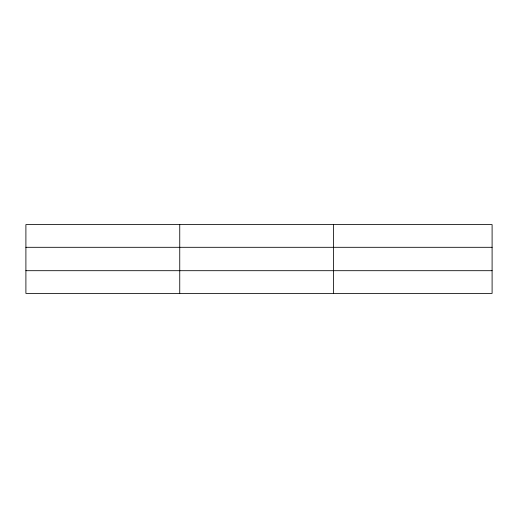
<?xml version="1.0" encoding="UTF-8"?>
<svg xmlns="http://www.w3.org/2000/svg" width="518" height="518" viewBox="0 0 518 518"><rect width="100%" height="100%" fill="white"/><g stroke="black" fill="none" stroke-linecap="round" stroke-linejoin="round"><path stroke-width="0.78" d="M179.746 293.395L179.746 224.605M333.592 293.395L333.592 224.605M492.1 247.306L492.1 224.605L25.9 224.605L25.9 293.395L492.1 293.395L492.1 247.306L25.9 247.306M25.9 270.694L492.1 270.694"/></g></svg>
